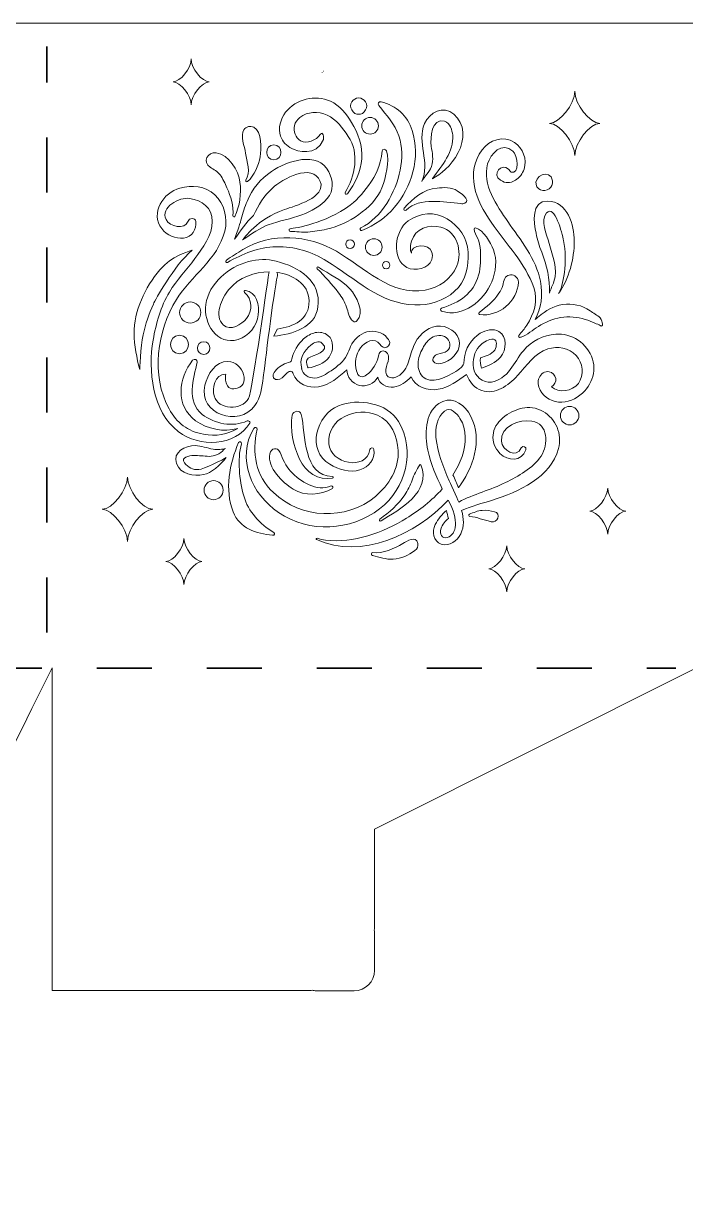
# Model space of a CAD drawing. Extents: x 8 to 992, y -716 to -281.
# Drawn here: x 256.2 to 504.7, y -715.9 to -280.8 of the extents above; entities that cross this region are included whole.
import ezdxf

# ---------------------------------------------------------------- set-up
doc = ezdxf.new("R2010")
doc.units = 0
doc.header["$MEASUREMENT"] = 0
doc.linetypes.add('AI-Linetype-2', pattern=[41.240002, 20.620001, -20.620001])
doc.linetypes.add('AI-Linetype-4', pattern=[41.240002, 20.620001, -20.620001])
doc.layers.add('Layer 1', color=7, linetype='Continuous')

# ---------------------------------------------------------------- blocks, each defined once
blk = doc.blocks.new('block 2')
at = {"layer": 'Layer 1', "lineweight": 0}
for points, knots in [([(515.8, -280.77), (515.8, -280.77), (265.8, -280.77), (265.8, -280.77), (265.8, -280.77), (259.49, -280.77), (259.49, -280.77), (259.49, -280.77), (27.61, -280.77), (27.61, -280.77), (27.61, -280.77), (27.61, -281.15), (27.61, -281.15), (27.61, -281.15), (26.25, -281.15), (26.25, -281.15), (26.25, -281.15), (25.25, -281.15), (25.25, -281.15), (25.25, -281.15), (7.84, -305.14), (7.84, -305.14), (7.84, -305.14), (7.84, -494.62), (7.84, -494.62), (7.84, -494.62), (25.25, -522.54), (25.25, -522.54), (25.25, -522.54), (25.39, -522.54), (25.39, -522.54), (25.39, -522.54), (26.25, -524.27), (26.25, -524.27), (26.25, -524.27), (34.93, -541.62), (34.93, -541.62), (34.93, -541.62), (85.83, -643.41), (85.83, -643.41), (85.83, -643.41), (85.83, -691.68), (85.83, -691.68), (85.83, -691.89), (85.84, -692.1), (85.84, -692.3), (85.7, -692.89), (85.62, -693.49), (85.62, -694.11), (85.62, -694.11), (85.62, -708.31), (85.62, -708.31), (85.62, -712.51), (89.02, -715.92), (93.22, -715.92), (93.22, -715.92), (107.42, -715.92), (107.42, -715.92), (107.84, -715.92), (108.24, -715.87), (108.64, -715.81), (109.09, -715.83), (109.54, -715.85), (110, -715.85), (110, -715.85), (182.51, -715.85), (182.51, -715.85), (182.92, -715.85), (183.32, -715.84), (183.72, -715.82), (184.1, -715.88), (184.48, -715.92), (184.87, -715.92), (184.87, -715.92), (199.07, -715.92), (199.07, -715.92), (203.27, -715.92), (206.68, -712.51), (206.68, -708.31), (206.68, -708.31), (206.68, -694.11), (206.68, -694.11), (206.68, -693.82), (206.66, -693.54), (206.62, -693.25), (206.66, -692.75), (206.68, -692.25), (206.68, -691.74), (206.68, -691.74), (206.68, -643.41), (206.68, -643.41), (206.68, -643.41), (257.56, -541.62), (257.56, -541.62), (257.56, -541.62), (259.49, -537.75), (259.49, -537.75), (259.49, -537.75), (267.12, -522.5), (267.12, -522.5), (267.12, -522.5), (267.12, -643.41), (267.12, -643.41), (267.12, -643.41), (363.81, -643.4), (363.82, -643.41), (364.09, -643.41), (364.36, -643.39), (364.62, -643.38), (365.11, -643.48), (365.62, -643.54), (366.14, -643.54), (366.14, -643.54), (380.34, -643.54), (380.34, -643.54), (384.54, -643.54), (387.94, -640.13), (387.94, -635.93), (387.94, -635.93), (387.94, -621.73), (387.94, -621.73), (387.94, -621.41), (387.92, -621.09), (387.88, -620.78), (387.91, -620.25), (387.93, -619.72), (387.93, -619.18), (387.93, -619.18), (387.93, -582.92), (387.93, -582.92), (387.93, -582.92), (508.47, -522.65), (508.47, -522.65), (508.47, -522.65), (508.47, -715.85), (508.47, -715.85), (508.47, -715.85), (544.73, -715.85), (544.73, -715.85), (545.63, -715.85), (546.52, -715.8), (547.4, -715.71), (547.4, -715.71), (561.18, -715.71), (561.18, -715.71), (565.38, -715.71), (568.79, -712.3), (568.79, -708.1), (568.79, -708.1), (568.79, -694.42), (568.79, -694.42), (568.89, -693.54), (568.94, -692.65), (568.95, -691.74), (568.95, -691.74), (568.95, -643.41), (568.95, -643.41), (568.95, -643.41), (689.8, -643.41), (689.8, -643.41), (689.8, -643.41), (689.8, -691.68), (689.8, -691.68), (689.8, -691.88), (689.81, -692.08), (689.81, -692.28), (689.7, -692.8), (689.63, -693.34), (689.63, -693.9), (689.63, -693.9), (689.63, -708.1), (689.63, -708.1), (689.63, -712.3), (693.04, -715.71), (697.24, -715.71), (697.24, -715.71), (711.33, -715.71), (711.33, -715.71), (712.2, -715.8), (713.07, -715.85), (713.96, -715.85), (713.96, -715.85), (750.26, -715.85), (750.26, -715.85), (750.26, -715.85), (750.26, -522.5), (750.26, -522.5), (750.26, -522.5), (871.08, -582.91), (871.08, -582.91), (871.08, -582.91), (871.09, -619.23), (871.08, -619.24), (871.08, -619.64), (871.09, -620.04), (871.11, -620.44), (871.06, -620.79), (871.03, -621.15), (871.03, -621.52), (871.03, -621.52), (871.03, -635.72), (871.03, -635.72), (871.03, -639.92), (874.43, -643.32), (878.63, -643.32), (878.63, -643.32), (892.83, -643.32), (892.83, -643.32), (892.94, -643.32), (893.04, -643.31), (893.14, -643.31), (893.84, -643.37), (894.54, -643.41), (895.25, -643.41), (895.25, -643.41), (991.93, -643.41), (991.93, -643.41), (991.93, -643.41), (991.93, -280.77), (991.93, -280.77), (991.93, -280.77), (515.8, -280.77), (515.8, -280.77)], [0, 0, 0, 0, 1, 1, 1, 2, 2, 2, 3, 3, 3, 4, 4, 4, 5, 5, 5, 6, 6, 6, 7, 7, 7, 8, 8, 8, 9, 9, 9, 10, 10, 10, 11, 11, 11, 12, 12, 12, 13, 13, 13, 14, 14, 14, 15, 15, 15, 16, 16, 16, 17, 17, 17, 18, 18, 18, 19, 19, 19, 20, 20, 20, 21, 21, 21, 22, 22, 22, 23, 23, 23, 24, 24, 24, 25, 25, 25, 26, 26, 26, 27, 27, 27, 28, 28, 28, 29, 29, 29, 30, 30, 30, 31, 31, 31, 32, 32, 32, 33, 33, 33, 34, 34, 34, 35, 35, 35, 36, 36, 36, 37, 37, 37, 38, 38, 38, 39, 39, 39, 40, 40, 40, 41, 41, 41, 42, 42, 42, 43, 43, 43, 44, 44, 44, 45, 45, 45, 46, 46, 46, 47, 47, 47, 48, 48, 48, 49, 49, 49, 50, 50, 50, 51, 51, 51, 52, 52, 52, 53, 53, 53, 54, 54, 54, 55, 55, 55, 56, 56, 56, 57, 57, 57, 58, 58, 58, 59, 59, 59, 60, 60, 60, 61, 61, 61, 62, 62, 62, 63, 63, 63, 64, 64, 64, 65, 65, 65, 66, 66, 66, 67, 67, 67, 68, 68, 68, 69, 69, 69, 70, 70, 70, 71, 71, 71, 72, 72, 72, 73, 73, 73, 74, 74, 74, 74]), ([(319.21, -294.18), (319.21, -297.63), (323.27, -302.79), (325.97, -302.79), (323.27, -302.79), (319.21, -307.95), (319.21, -311.39), (319.21, -307.95), (315.16, -302.79), (312.45, -302.79), (315.16, -302.79), (319.21, -297.63), (319.21, -294.18)], [0, 0, 0, 0, 1, 1, 1, 2, 2, 2, 3, 3, 3, 4, 4, 4, 4]), ([(368.31, -299.34), (368.34, -299.29), (368.46, -299.17), (368.31, -299.35), (368.31, -299.35), (368.31, -299.35), (368.31, -299.34)], [0, 0, 0, 0, 1, 1, 1, 2, 2, 2, 2]), ([(368.86, -298.79), (368.91, -298.75), (369.01, -298.68), (368.86, -298.79), (368.86, -298.79), (368.86, -298.79), (368.86, -298.79)], [0, 0, 0, 0, 1, 1, 1, 2, 2, 2, 2]), ([(354.63, -314.17), (358.5, -309.14), (365.69, -307.53), (371.45, -310.04), (374.93, -311.56), (377.44, -314.82), (379.36, -317.99), (381.81, -322.02), (383.59, -326.82), (383.21, -331.61), (382.82, -336.51), (380.61, -340.78), (377.81, -344.71), (377.45, -345.21), (376.64, -344.77), (376.97, -344.22), (380.6, -338.21), (382.41, -329.48), (378.13, -323.2), (375.95, -320.01), (373.8, -316.85), (370.15, -315.19), (366.89, -313.72), (362.76, -313.84), (360, -316.13), (359.04, -316.93), (358.27, -317.98), (357.94, -319.18), (357.36, -321.29), (358.36, -323.73), (360.25, -324.83), (362.58, -326.19), (366.07, -324.71), (367.69, -322.42), (368.64, -321.07), (369.01, -323.66), (368.77, -324.32), (366.32, -331.1), (358.63, -328.66), (356.92, -327.78), (354.99, -326.79), (353.42, -325.21), (352.72, -323.16), (351.69, -320.14), (352.69, -316.7), (354.63, -314.17)], [0, 0, 0, 0, 1, 1, 1, 2, 2, 2, 3, 3, 3, 4, 4, 4, 5, 5, 5, 6, 6, 6, 7, 7, 7, 8, 8, 8, 9, 9, 9, 10, 10, 10, 11, 11, 11, 12, 12, 12, 13, 13, 13, 14, 14, 14, 15, 15, 15, 15]), ([(382.01, -308.76), (384.08, -308.76), (385.98, -311.37), (384.58, -313.24), (384.51, -313.33), (384.46, -313.43), (384.43, -313.54), (383.56, -315.37), (380.46, -315.37), (379.59, -313.54), (379.56, -313.43), (379.51, -313.33), (379.44, -313.24), (378.04, -311.37), (379.94, -308.76), (382.01, -308.76)], [0, 0, 0, 0, 1, 1, 1, 2, 2, 2, 3, 3, 3, 4, 4, 4, 5, 5, 5, 5]), ([(463, -306.29), (463, -311.11), (468.68, -318.34), (472.47, -318.34), (468.68, -318.34), (463, -325.57), (463, -330.38), (463, -325.57), (457.32, -318.34), (453.54, -318.34), (457.32, -318.34), (463, -311.11), (463, -306.29)], [0, 0, 0, 0, 1, 1, 1, 2, 2, 2, 3, 3, 3, 4, 4, 4, 4]), ([(390.41, -310.22), (396.09, -311.71), (400.23, -315.34), (402.07, -321.04), (403.67, -326), (403.7, -331.46), (402.36, -336.49), (399.71, -346.42), (392.87, -354.73), (383.22, -358.48), (382.65, -358.71), (382.26, -357.77), (382.8, -357.5), (390.75, -353.66), (395.89, -344.22), (397.57, -335.83), (398.41, -331.63), (398.53, -327.14), (397.06, -323.05), (395.49, -318.68), (392.51, -315.19), (389.56, -311.68), (389.02, -311.04), (389.52, -309.99), (390.41, -310.22)], [0, 0, 0, 0, 1, 1, 1, 2, 2, 2, 3, 3, 3, 4, 4, 4, 5, 5, 5, 6, 6, 6, 7, 7, 7, 8, 8, 8, 8]), ([(406.73, -318.42), (408.62, -314.17), (413.65, -311.38), (417.7, -314.85), (421.98, -318.51), (421.84, -324.53), (419.34, -329.28), (416.66, -334.38), (412.65, -337.51), (409.66, -339.1), (409.71, -339.02), (409.77, -338.94), (409.83, -338.86), (413.12, -334.19), (417.85, -328.84), (417.26, -322.7), (417.09, -320.92), (416.22, -318.14), (414.25, -317.56), (409.25, -316.11), (408.83, -323.83), (409.22, -326.85), (409.56, -329.5), (410.25, -331.91), (409.33, -334.52), (408.54, -336.74), (406.62, -338.1), (405.64, -340.12), (409.03, -333.14), (403.63, -325.42), (406.73, -318.42)], [0, 0, 0, 0, 1, 1, 1, 2, 2, 2, 3, 3, 3, 4, 4, 4, 5, 5, 5, 6, 6, 6, 7, 7, 7, 8, 8, 8, 9, 9, 9, 10, 10, 10, 10]), ([(389.4, -319.24), (389.4, -320.94), (387.98, -322.36), (386.27, -322.36), (384.57, -322.36), (383.15, -320.94), (383.15, -319.24), (383.15, -317.53), (384.57, -316.11), (386.27, -316.11), (387.98, -316.11), (389.4, -317.53), (389.4, -319.24)], [0, 0, 0, 0, 1, 1, 1, 2, 2, 2, 3, 3, 3, 4, 4, 4, 4]), ([(339.02, -320.73), (339.89, -319.46), (341.29, -319.11), (342.68, -319.77), (345.88, -321.32), (345.45, -327.98), (345.02, -330.88), (344.52, -334.31), (342.87, -337.7), (340.39, -340.16), (340.05, -340.5), (339.43, -340.05), (339.71, -339.63), (341.6, -336.78), (340.14, -332.64), (339.63, -329.52), (339.24, -327.11), (337.53, -322.89), (339.02, -320.73)], [0, 0, 0, 0, 1, 1, 1, 2, 2, 2, 3, 3, 3, 4, 4, 4, 5, 5, 5, 6, 6, 6, 6]), ([(428.25, -328.29), (431.01, -324.6), (436.33, -322.69), (440.44, -325.46), (443.51, -327.53), (445.3, -331.87), (444.01, -335.49), (443.44, -337.09), (442.32, -338.79), (440.8, -339.65), (438.69, -340.84), (437.15, -340.87), (435.14, -339.62), (431.84, -337.56), (435.66, -332.88), (438.14, -335.49), (438.53, -335.9), (438.84, -336.25), (439.09, -336.62), (442.51, -337.56), (441.56, -330.28), (439.84, -328.71), (435.84, -325.08), (431.41, -329.64), (430.33, -333.55), (428.22, -341.22), (433.81, -349.19), (437.93, -355.17), (442.55, -361.89), (448.65, -369.23), (450.16, -377.48), (451.13, -382.8), (450.45, -387.63), (448.15, -391.87), (448.62, -391.49), (449.08, -391.12), (449.51, -390.77), (452.05, -388.69), (455.14, -386.65), (458.48, -386.25), (462.25, -385.8), (465.61, -386.42), (468.76, -388.6), (469.97, -389.44), (471.55, -390.21), (472.56, -391.3), (473.32, -392.11), (473.09, -392.76), (473.44, -393.65), (473.66, -394.22), (472.97, -394.57), (472.57, -394.17), (472.18, -393.79), (471.1, -393.5), (470.52, -393.25), (469.37, -392.75), (468.19, -392.13), (466.98, -391.81), (464.01, -391.04), (460.8, -390.48), (457.74, -391.11), (454.75, -391.73), (451.97, -392.83), (449.38, -394.46), (447.34, -395.75), (445.19, -397.71), (442.93, -398.49), (442.85, -398.52), (442.76, -398.52), (442.67, -398.49), (442.23, -398.75), (441.69, -398.23), (442.07, -397.8), (443.15, -396.57), (444.17, -395.3), (445.06, -393.93), (447.77, -389.78), (449.34, -384.79), (447.65, -379.9), (446.06, -375.32), (443.5, -371.23), (440.65, -367.33), (435.03, -359.67), (427.42, -351.65), (425.43, -342.05), (424.43, -337.27), (425.26, -332.26), (428.25, -328.29)], [0, 0, 0, 0, 1, 1, 1, 2, 2, 2, 3, 3, 3, 4, 4, 4, 5, 5, 5, 6, 6, 6, 7, 7, 7, 8, 8, 8, 9, 9, 9, 10, 10, 10, 11, 11, 11, 12, 12, 12, 13, 13, 13, 14, 14, 14, 15, 15, 15, 16, 16, 16, 17, 17, 17, 18, 18, 18, 19, 19, 19, 20, 20, 20, 21, 21, 21, 22, 22, 22, 23, 23, 23, 24, 24, 24, 25, 25, 25, 26, 26, 26, 27, 27, 27, 28, 28, 28, 29, 29, 29, 29]), ([(328.61, -329.34), (333.45, -330.14), (336.88, -335.98), (337.52, -340.43), (338.12, -344.65), (337.36, -349.31), (335.63, -353.2), (335.47, -353.56), (334.85, -353.38), (334.89, -352.99), (335.21, -349.2), (334.05, -345.88), (332.63, -342.44), (331.94, -340.77), (331.11, -339.08), (330.03, -337.62), (329.01, -336.25), (327.72, -335.66), (326.32, -334.78), (323.34, -332.89), (325.37, -328.8), (328.61, -329.34)], [0, 0, 0, 0, 1, 1, 1, 2, 2, 2, 3, 3, 3, 4, 4, 4, 5, 5, 5, 6, 6, 6, 7, 7, 7, 7]), ([(340.17, -347.56), (342.21, -342.81), (345.1, -339.23), (349.36, -336.31), (354.86, -332.54), (366.81, -328.35), (370.78, -336.49), (372.46, -339.93), (372.86, -343.43), (370.19, -346.53), (367.71, -349.4), (364.25, -351.26), (360.75, -352.58), (356.64, -354.13), (352.28, -354.9), (348.14, -356.35), (345.62, -357.24), (341.49, -359.93), (338.52, -362), (338.98, -361.49), (343.89, -354.21), (354.25, -350.62), (357.98, -349.33), (370.07, -346.09), (367.59, -340.07), (364.64, -332.92), (353.29, -339.22), (349.68, -342.57), (346.49, -345.52), (344.42, -348.89), (342.62, -352.82), (342.61, -352.84), (342.6, -352.86), (342.59, -352.88), (339.77, -355.39), (337.68, -358.69), (335.46, -361.8), (336.45, -359.11), (337.81, -355.01), (338.01, -354.21), (338.57, -351.95), (339.26, -349.69), (340.17, -347.56)], [0, 0, 0, 0, 1, 1, 1, 2, 2, 2, 3, 3, 3, 4, 4, 4, 5, 5, 5, 6, 6, 6, 7, 7, 7, 8, 8, 8, 9, 9, 9, 10, 10, 10, 11, 11, 11, 12, 12, 12, 13, 13, 13, 14, 14, 14, 14]), ([(350.21, -326.43), (353.77, -326.43), (353.77, -331.95), (350.21, -331.95), (346.65, -331.95), (346.65, -326.43), (350.21, -326.43)], [0, 0, 0, 0, 1, 1, 1, 2, 2, 2, 2]), ([(369.9, -358.01), (367.65, -358.55), (365.3, -358.88), (362.99, -359.08), (360.78, -359.27), (358.61, -358.85), (356.4, -358.84), (355.82, -358.84), (355.73, -357.88), (356.31, -357.81), (358.41, -357.59), (369.39, -355.95), (378.86, -348.96), (382.1, -346.57), (384.21, -343.64), (386.52, -340.41), (387.86, -338.53), (390.3, -334.67), (390.81, -328.57), (390.88, -327.69), (392.18, -327.9), (392.41, -328.65), (393.75, -332.86), (392.19, -338.43), (390.73, -342.44), (389.25, -346.52), (385.51, -350.05), (382.09, -352.53), (378.43, -355.17), (374.28, -356.95), (369.9, -358.01)], [0, 0, 0, 0, 1, 1, 1, 2, 2, 2, 3, 3, 3, 4, 4, 4, 5, 5, 5, 6, 6, 6, 7, 7, 7, 8, 8, 8, 9, 9, 9, 10, 10, 10, 10]), ([(454.67, -339.86), (455.07, -342.34), (452.41, -344.33), (450.14, -343.21), (449.33, -342.81), (448.85, -342.29), (448.63, -341.71), (447.23, -338.09), (453.93, -335.13), (454.67, -339.86)], [0, 0, 0, 0, 1, 1, 1, 2, 2, 2, 3, 3, 3, 3]), ([(314.97, -342.58), (319.45, -341.38), (324.51, -341.73), (328.05, -345.07), (331.72, -348.54), (333.02, -353.91), (331.82, -358.74), (329.19, -369.31), (319.18, -375.53), (313.69, -384.37), (306.36, -396.19), (304.12, -412.86), (310.93, -425.38), (313.8, -430.66), (317.89, -433.76), (323.85, -434.9), (328.48, -435.78), (332.84, -434.93), (336.72, -432.74), (331.41, -434.2), (325.34, -433), (320.88, -429.8), (313.24, -424.32), (314.31, -413.76), (319.76, -407.15), (320.31, -406.49), (321.72, -406.79), (321.49, -407.81), (320.09, -414.02), (317.25, -422.6), (323.35, -427.42), (327.79, -430.92), (334.92, -432.43), (340.17, -429.88), (340.45, -429.74), (340.69, -429.81), (340.85, -429.96), (341.18, -430.01), (341.45, -430.36), (341.23, -430.72), (335.65, -439.56), (322.27, -439.83), (314.4, -433.9), (304.6, -426.5), (302.96, -410.76), (304.96, -399.55), (306.05, -393.42), (307.79, -386.93), (311.07, -381.57), (313.82, -377.07), (317.48, -373.21), (320.62, -369), (323.51, -365.11), (327.19, -360.21), (327.13, -355.1), (327.08, -349.74), (323.32, -347.32), (318.56, -346.48), (314.88, -345.83), (307.48, -349.76), (309.8, -354.42), (311.08, -357.01), (316.84, -358.4), (318.03, -355.05), (318.49, -353.74), (320.73, -353.54), (320.95, -355.15), (321.33, -358.08), (319.46, -360.96), (316.37, -361.34), (313.22, -361.73), (310.14, -360.29), (308.2, -357.8), (303.71, -352.05), (308.8, -344.23), (314.97, -342.58)], [0, 0, 0, 0, 1, 1, 1, 2, 2, 2, 3, 3, 3, 4, 4, 4, 5, 5, 5, 6, 6, 6, 7, 7, 7, 8, 8, 8, 9, 9, 9, 10, 10, 10, 11, 11, 11, 12, 12, 12, 13, 13, 13, 14, 14, 14, 15, 15, 15, 16, 16, 16, 17, 17, 17, 18, 18, 18, 19, 19, 19, 20, 20, 20, 21, 21, 21, 22, 22, 22, 23, 23, 23, 24, 24, 24, 25, 25, 25, 25]), ([(421.85, -348.26), (421.39, -348.5), (420.84, -348.46), (420.32, -348.42), (413.79, -347.83), (405.2, -345.9), (399.77, -350.86), (399.29, -351.3), (398.64, -350.63), (399.07, -350.15), (402.38, -346.41), (406.23, -343.04), (411.46, -342.56), (413.79, -342.35), (416.96, -342.21), (418.97, -343.64), (419.78, -344.22), (424.28, -346.96), (421.85, -348.26)], [0, 0, 0, 0, 1, 1, 1, 2, 2, 2, 3, 3, 3, 4, 4, 4, 5, 5, 5, 6, 6, 6, 6]), ([(452.87, -347.49), (460.39, -347.65), (462.76, -356.4), (462.82, -362.45), (462.9, -369.02), (460.85, -376.77), (456.95, -382.12), (458.62, -379.84), (460.46, -369.89), (458.82, -362.3), (458.22, -359.51), (455.61, -348.57), (452.45, -351.92), (450.01, -354.51), (452.58, -360.11), (453.46, -363.34), (454.68, -367.84), (456.74, -372.98), (455.22, -377.65), (454.74, -379.12), (453.97, -380.48), (453.54, -381.96), (453.7, -376.71), (452.66, -371.49), (450.63, -366.66), (449.67, -364.39), (449.06, -361.93), (448.54, -359.54), (447.67, -355.53), (446.55, -347.35), (452.87, -347.49)], [0, 0, 0, 0, 1, 1, 1, 2, 2, 2, 3, 3, 3, 4, 4, 4, 5, 5, 5, 6, 6, 6, 7, 7, 7, 8, 8, 8, 9, 9, 9, 10, 10, 10, 10]), ([(418, -381.29), (413.9, -384.93), (408.47, -386.56), (403.03, -386.39), (390, -386), (380.61, -376.39), (370.12, -369.98), (364.34, -366.44), (357.94, -364.43), (351.11, -364.58), (344.44, -364.73), (338.57, -367.27), (332.8, -370.44), (332.38, -370.67), (331.95, -370), (332.35, -369.72), (334.4, -368.27), (336.48, -366.86), (338.64, -365.58), (349.35, -359.21), (363.04, -360.1), (373.68, -366.29), (383.79, -372.18), (394.1, -383.18), (406.92, -380.87), (412.14, -379.92), (416.73, -376.81), (418.77, -371.75), (420.95, -366.31), (419.05, -359.02), (412.87, -357.27), (408.51, -356.03), (403.14, -357.8), (401.84, -362.44), (401.51, -363.61), (401.09, -365.79), (401.82, -366.98), (401.74, -366.34), (401.96, -365.66), (402.63, -365.15), (405.67, -362.85), (410.99, -365.09), (409.47, -369.39), (408.25, -372.85), (403.13, -373.91), (400.08, -372.34), (394.06, -369.23), (395.53, -358.31), (400.58, -354.89), (405.09, -351.84), (410.44, -351.19), (415.22, -354.14), (419.52, -356.8), (422.85, -361.39), (423.09, -366.57), (423.34, -371.94), (422.18, -377.58), (418, -381.29)], [0, 0, 0, 0, 1, 1, 1, 2, 2, 2, 3, 3, 3, 4, 4, 4, 5, 5, 5, 6, 6, 6, 7, 7, 7, 8, 8, 8, 9, 9, 9, 10, 10, 10, 11, 11, 11, 12, 12, 12, 13, 13, 13, 14, 14, 14, 15, 15, 15, 16, 16, 16, 17, 17, 17, 18, 18, 18, 19, 19, 19, 19]), ([(427.63, -365.94), (427.52, -364.5), (427.3, -362.75), (426.64, -361.46), (426.1, -360.39), (425.3, -359.19), (425.27, -357.97), (425.27, -357.68), (425.56, -357.48), (425.83, -357.55), (428.89, -358.34), (431.38, -363.04), (432.51, -365.71), (434.04, -369.34), (433.36, -374.15), (431.89, -377.71), (428.94, -384.85), (421.23, -391.33), (413.12, -388.75), (412.55, -388.57), (412.54, -387.77), (413.12, -387.59), (419.74, -385.55), (425.06, -382.24), (426.99, -375.2), (427.81, -372.21), (427.86, -369.02), (427.63, -365.94)], [0, 0, 0, 0, 1, 1, 1, 2, 2, 2, 3, 3, 3, 4, 4, 4, 5, 5, 5, 6, 6, 6, 7, 7, 7, 8, 8, 8, 9, 9, 9, 9]), ([(378.81, -365.29), (376.7, -365.29), (376.7, -362.02), (378.81, -362.02), (380.92, -362.02), (380.92, -365.29), (378.81, -365.29)], [0, 0, 0, 0, 1, 1, 1, 2, 2, 2, 2]), ([(384.57, -364.72), (384.57, -363.02), (385.99, -361.59), (387.69, -361.59), (389.4, -361.59), (390.82, -363.02), (390.82, -364.72), (390.82, -366.42), (389.4, -367.84), (387.69, -367.84), (385.99, -367.84), (384.57, -366.42), (384.57, -364.72)], [0, 0, 0, 0, 1, 1, 1, 2, 2, 2, 3, 3, 3, 4, 4, 4, 4]), ([(307.52, -373.25), (312.55, -367.56), (316.81, -367.03), (319.62, -365.81), (312.37, -372.18), (305.83, -384.39), (305.03, -386.06), (303.29, -389.74), (302.2, -393.64), (301.24, -397.58), (300.14, -402.03), (300.02, -410.98), (299.93, -410.63), (298.85, -406.32), (297.8, -401.56), (297.79, -397.12), (297.77, -388.89), (301.89, -379.62), (307.52, -373.25)], [0, 0, 0, 0, 1, 1, 1, 2, 2, 2, 3, 3, 3, 4, 4, 4, 5, 5, 5, 6, 6, 6, 6]), ([(351.36, -374.18), (351.34, -374.17), (351.33, -374.17), (351.31, -374.17), (351.55, -374.53), (351.66, -374.99), (351.54, -375.53), (350, -382.14), (346.83, -409.55), (346.23, -413.69), (345.7, -417.29), (345.32, -421.06), (343.14, -424.1), (337.17, -432.42), (321.76, -427.41), (324.35, -416.52), (325.3, -412.55), (328.33, -407.4), (333, -407.56), (338.61, -407.75), (342.37, -417.14), (335.22, -417.84), (334.24, -417.93), (333.33, -417.66), (332.83, -416.73), (332.03, -415.24), (331.82, -413.88), (332.26, -412.32), (327.82, -412.4), (327, -417.97), (327.78, -420.48), (329.45, -425.84), (338.11, -426.1), (340.72, -421.45), (342.11, -418.99), (348.33, -374.15), (348.45, -373.98), (343.2, -373.9), (337.04, -376.07), (333.3, -380.67), (330.74, -383.82), (327.5, -390.48), (331.3, -393.98), (333.88, -396.36), (338.21, -393.66), (339.97, -391.49), (342.29, -388.63), (342.21, -384.17), (339.23, -381.75), (338.94, -381.51), (339.15, -380.93), (339.54, -380.96), (343.75, -381.35), (344.82, -386.7), (344.37, -390.13), (343.82, -394.29), (340.87, -398.09), (336.82, -399.35), (328.91, -401.82), (323.66, -393.18), (324.69, -386.2), (325.85, -378.39), (333.31, -372.05), (340.67, -370.16), (344.12, -369.27), (347.68, -369.11), (351.14, -370.01), (359.5, -372.16), (368.09, -377.36), (366.73, -387.25), (365.66, -395), (357.21, -397.32), (350.2, -398.17), (350.2, -398.17), (351.46, -395.43), (351.46, -395.43), (357.49, -394.62), (363.63, -391.91), (363.41, -384.87), (363.21, -378.33), (357.24, -374.97), (351.36, -374.18)], [0, 0, 0, 0, 1, 1, 1, 2, 2, 2, 3, 3, 3, 4, 4, 4, 5, 5, 5, 6, 6, 6, 7, 7, 7, 8, 8, 8, 9, 9, 9, 10, 10, 10, 11, 11, 11, 12, 12, 12, 13, 13, 13, 14, 14, 14, 15, 15, 15, 16, 16, 16, 17, 17, 17, 18, 18, 18, 19, 19, 19, 20, 20, 20, 21, 21, 21, 22, 22, 22, 23, 23, 23, 24, 24, 24, 25, 25, 25, 26, 26, 26, 27, 27, 27, 27]), ([(366.45, -372.87), (366.04, -372.48), (366.55, -371.87), (367.01, -372.2), (370.94, -375.05), (375.48, -376.67), (378.75, -380.42), (381.01, -383.01), (384.54, -389.32), (381.37, -392.38), (380.95, -392.78), (380.41, -392.87), (379.93, -392.5), (378.3, -391.26), (378.13, -389.05), (377.47, -387.23), (376.76, -385.29), (375.73, -383.48), (374.47, -381.84), (372.04, -378.68), (369.36, -375.6), (366.45, -372.87)], [0, 0, 0, 0, 1, 1, 1, 2, 2, 2, 3, 3, 3, 4, 4, 4, 5, 5, 5, 6, 6, 6, 7, 7, 7, 7]), ([(392.31, -370.06), (394.13, -370.06), (394.13, -372.88), (392.31, -372.88), (390.49, -372.88), (390.49, -370.06), (392.31, -370.06)], [0, 0, 0, 0, 1, 1, 1, 2, 2, 2, 2]), ([(427.18, -389.28), (429.81, -387.08), (432.72, -385.01), (434.6, -382.04), (435.18, -381.13), (435.76, -380.21), (436.03, -379.15), (436.25, -378.28), (436.32, -377.27), (436.78, -376.48), (437.58, -375.12), (439.23, -374.73), (440.54, -375.5), (441.35, -375.97), (441.93, -376.91), (441.9, -377.87), (441.63, -385.02), (434.48, -391.02), (427.37, -390.01), (427.05, -389.97), (426.94, -389.48), (427.18, -389.28)], [0, 0, 0, 0, 1, 1, 1, 2, 2, 2, 3, 3, 3, 4, 4, 4, 5, 5, 5, 6, 6, 6, 7, 7, 7, 7]), ([(314.86, -389.25), (314.86, -387.07), (316.68, -385.25), (318.85, -385.25), (321.03, -385.25), (322.85, -387.07), (322.85, -389.25), (322.85, -391.42), (321.03, -393.24), (318.85, -393.24), (316.68, -393.24), (314.86, -391.42), (314.86, -389.25)], [0, 0, 0, 0, 1, 1, 1, 2, 2, 2, 3, 3, 3, 4, 4, 4, 4]), ([(458.19, -422.89), (454.89, -422.98), (451.5, -421.25), (450.01, -418.3), (449.3, -416.89), (449.05, -415.17), (449.67, -413.71), (450.28, -412.25), (451.87, -411.16), (453.43, -411.43), (454.67, -411.64), (455.71, -412.7), (455.89, -413.94), (456.08, -415.18), (455.39, -416.5), (454.27, -417.06), (457.12, -419.6), (462.1, -418.87), (464.38, -415.81), (466.66, -412.75), (466.15, -408.08), (463.53, -405.3), (460.91, -402.53), (456.57, -401.69), (452.95, -402.91), (448.1, -404.54), (444.99, -409.11), (441.55, -412.91), (438.12, -416.72), (433.05, -420.17), (428.2, -418.53), (425.49, -417.61), (423.47, -415.2), (422.46, -412.53), (419.2, -414.89), (415.8, -417.33), (411.84, -418.03), (407.88, -418.73), (403.2, -417.13), (401.69, -413.4), (399.87, -415.22), (397.68, -416.87), (395.13, -417.18), (392.57, -417.5), (389.67, -416.03), (389.14, -413.51), (387.87, -415.9), (384.88, -417.23), (382.25, -416.59), (379.62, -415.95), (377.59, -413.39), (377.55, -410.68), (374.5, -413.55), (371.1, -416.39), (366.97, -417.1), (363.29, -417.73), (358.67, -416), (357.47, -412.19), (357.39, -411.94), (357.33, -411.68), (357.14, -411.51), (356.85, -411.22), (356.36, -411.26), (355.97, -411.41), (354.87, -411.85), (354.19, -412.94), (353.28, -413.71), (352.37, -414.47), (350.78, -414.79), (350.14, -413.79), (349.62, -412.99), (350.1, -411.92), (350.7, -411.18), (351.94, -409.63), (353.71, -408.5), (355.64, -408.04), (355.94, -407.96), (356.26, -407.9), (356.49, -407.69), (356.75, -407.45), (356.83, -407.07), (356.91, -406.72), (357.58, -403.82), (359.16, -401.14), (361.38, -399.15), (362.63, -398.04), (364.11, -397.12), (365.76, -396.79), (367.4, -396.45), (369.21, -396.75), (370.51, -397.82), (372.84, -399.73), (372.72, -403.59), (370.89, -405.98), (369.06, -408.38), (366.02, -409.53), (363.05, -410.03), (362.5, -408.82), (362.06, -407.14), (363.13, -406.36), (364.42, -405.43), (371.97, -403.89), (368.26, -400.69), (367.08, -399.68), (365.25, -400.44), (364.08, -401.44), (361.58, -403.56), (359.48, -406.87), (360.72, -410.23), (360.69, -410.23), (360.66, -410.24), (360.64, -410.24), (360.81, -412.49), (363.33, -413.95), (365.58, -413.8), (367.83, -413.65), (369.82, -412.35), (371.67, -411.06), (373.98, -409.45), (376.33, -407.7), (377.62, -405.2), (378.16, -404.16), (378.49, -403.02), (378.98, -401.95), (380.16, -399.4), (382.38, -397.27), (385.09, -396.53), (387.81, -395.79), (390.97, -396.61), (392.73, -398.8), (393.37, -399.6), (393.83, -400.13), (393.56, -401.12), (393.29, -402.11), (392.05, -402.83), (391.18, -402.27), (390.64, -401.93), (390.43, -401.78), (390.07, -401.25), (388.05, -398.19), (384.21, -400.29), (382.64, -402.52), (380.91, -404.98), (380.46, -408.26), (381.17, -411.09), (381.4, -412.01), (381.87, -413), (382.77, -413.27), (383.53, -413.49), (384.34, -413.11), (384.99, -412.65), (387.32, -411), (388.7, -408.3), (389.46, -405.54), (389.62, -404.94), (389.79, -404.3), (390.27, -403.91), (391.33, -403.05), (392.99, -404.22), (393.21, -405.56), (393.43, -406.9), (392.8, -408.22), (392.42, -409.53), (392.04, -410.84), (392.03, -412.49), (393.13, -413.3), (393.9, -413.87), (394.99, -413.82), (395.9, -413.49), (398.07, -412.72), (399.54, -410.66), (400.41, -408.53), (401.29, -406.4), (401.71, -404.1), (402.58, -401.96), (404.08, -398.25), (407.23, -394.98), (411.18, -394.38), (415.14, -393.78), (419.6, -396.67), (419.77, -400.67), (419.94, -404.42), (416.46, -407.54), (412.78, -408.34), (411.78, -408.55), (410.51, -408.53), (410.01, -407.64), (409.39, -406.55), (410.53, -405.24), (411.71, -404.83), (412.89, -404.42), (414.26, -404.4), (415.24, -403.62), (416.77, -402.39), (416.39, -399.69), (414.79, -398.56), (413.19, -397.42), (410.9, -397.69), (409.26, -398.76), (407.62, -399.84), (406.53, -401.57), (405.69, -403.34), (404.83, -405.15), (404.16, -407.12), (404.27, -409.12), (404.38, -411.13), (405.39, -413.17), (407.17, -414.08), (409.09, -415.07), (411.43, -414.59), (413.45, -413.83), (415.76, -412.96), (417.93, -411.75), (419.89, -410.25), (420.4, -409.86), (420.92, -409.42), (421.21, -408.84), (421.51, -408.21), (421.52, -407.49), (421.58, -406.8), (421.92, -402.85), (424.23, -399.11), (427.62, -397.04), (429.72, -395.76), (432.49, -395.14), (434.61, -396.39), (437.75, -398.25), (437.56, -403.2), (435.17, -405.95), (433.34, -408.06), (430.73, -409.2), (428.03, -410.05), (427.63, -408.85), (427.52, -407.58), (427.69, -406.26), (427.93, -406.17), (428.17, -406.08), (428.41, -405.99), (430.01, -405.39), (432.8, -404.58), (433.37, -402.68), (433.82, -401.19), (433.97, -398.99), (431.88, -399.25), (430.11, -399.47), (428.36, -400.67), (427.19, -401.96), (425.4, -403.92), (424.56, -407.36), (425, -409.94), (425.55, -413.14), (428.48, -415.69), (431.81, -415.3), (434.67, -414.97), (437.06, -412.94), (438.83, -410.66), (440.59, -408.38), (441.92, -405.78), (443.77, -403.56), (446.77, -399.99), (451.29, -397.62), (455.9, -397.36), (457.31, -397.29), (458.72, -397.41), (460.1, -397.74), (466.01, -399.2), (470.74, -405.08), (470.17, -411.14), (469.91, -413.91), (468.65, -416.53), (466.8, -418.6), (464.6, -421.06), (461.48, -422.8), (458.19, -422.89)], [0, 0, 0, 0, 1, 1, 1, 2, 2, 2, 3, 3, 3, 4, 4, 4, 5, 5, 5, 6, 6, 6, 7, 7, 7, 8, 8, 8, 9, 9, 9, 10, 10, 10, 11, 11, 11, 12, 12, 12, 13, 13, 13, 14, 14, 14, 15, 15, 15, 16, 16, 16, 17, 17, 17, 18, 18, 18, 19, 19, 19, 20, 20, 20, 21, 21, 21, 22, 22, 22, 23, 23, 23, 24, 24, 24, 25, 25, 25, 26, 26, 26, 27, 27, 27, 28, 28, 28, 29, 29, 29, 30, 30, 30, 31, 31, 31, 32, 32, 32, 33, 33, 33, 34, 34, 34, 35, 35, 35, 36, 36, 36, 37, 37, 37, 38, 38, 38, 39, 39, 39, 40, 40, 40, 41, 41, 41, 42, 42, 42, 43, 43, 43, 44, 44, 44, 45, 45, 45, 46, 46, 46, 47, 47, 47, 48, 48, 48, 49, 49, 49, 50, 50, 50, 51, 51, 51, 52, 52, 52, 53, 53, 53, 54, 54, 54, 55, 55, 55, 56, 56, 56, 57, 57, 57, 58, 58, 58, 59, 59, 59, 60, 60, 60, 61, 61, 61, 62, 62, 62, 63, 63, 63, 64, 64, 64, 65, 65, 65, 66, 66, 66, 67, 67, 67, 68, 68, 68, 69, 69, 69, 70, 70, 70, 71, 71, 71, 72, 72, 72, 73, 73, 73, 74, 74, 74, 75, 75, 75, 76, 76, 76, 77, 77, 77, 78, 78, 78, 79, 79, 79, 80, 80, 80, 81, 81, 81, 82, 82, 82, 83, 83, 83, 84, 84, 84, 85, 85, 85, 86, 86, 86, 87, 87, 87, 88, 88, 88, 89, 89, 89, 90, 90, 90, 91, 91, 91, 91]), ([(314.86, -404.69), (310.4, -404.69), (310.4, -397.77), (314.86, -397.77), (319.32, -397.77), (319.32, -404.69), (314.86, -404.69)], [0, 0, 0, 0, 1, 1, 1, 2, 2, 2, 2]), ([(323.92, -400.18), (326.99, -400.18), (326.99, -404.94), (323.92, -404.94), (320.84, -404.94), (320.84, -400.18), (323.92, -400.18)], [0, 0, 0, 0, 1, 1, 1, 2, 2, 2, 2]), ([(351.98, -464.23), (341.89, -457.43), (336.02, -443.94), (342.69, -432.68), (343.02, -432.12), (344.09, -432.25), (343.92, -433.03), (342.01, -441.8), (343.21, -450.38), (350.06, -456.78), (360.49, -466.52), (377.2, -467.53), (388.29, -458.17), (393.22, -454.01), (397.28, -447.73), (396.83, -441), (396.48, -435.66), (394.28, -429.92), (389.05, -427.7), (381.29, -424.41), (370.14, -428.73), (370.81, -438.42), (371.31, -445.8), (384.84, -448.91), (386.22, -440.65), (386.36, -439.81), (387.65, -439.77), (387.75, -440.65), (388.13, -444.26), (385.85, -447.14), (382.47, -448.24), (378.6, -449.5), (374.56, -448.05), (371.23, -446.13), (362.29, -440.96), (366.07, -427.61), (374.5, -424.18), (381.57, -421.31), (392.91, -423.06), (396.97, -430.12), (403.32, -441.15), (399.88, -455.14), (389.86, -462.83), (378.94, -471.23), (363.51, -472), (351.98, -464.23)], [0, 0, 0, 0, 1, 1, 1, 2, 2, 2, 3, 3, 3, 4, 4, 4, 5, 5, 5, 6, 6, 6, 7, 7, 7, 8, 8, 8, 9, 9, 9, 10, 10, 10, 11, 11, 11, 12, 12, 12, 13, 13, 13, 14, 14, 14, 15, 15, 15, 15]), ([(456.94, -440.29), (454.2, -450.94), (441.74, -456.65), (432.13, -459.63), (428.44, -460.77), (424.3, -461.81), (420.62, -463.51), (421.42, -466.44), (421.62, -469.46), (420.3, -472.18), (419, -474.88), (416.12, -477.09), (413, -476.07), (409.86, -475.05), (409.38, -471.43), (410.73, -468.77), (411.8, -466.65), (413.23, -464.93), (414.9, -463.48), (415.12, -464.47), (415.36, -465.46), (415.68, -466.43), (414.6, -467.32), (413.39, -468.66), (412.86, -470.43), (412.36, -472.09), (413.14, -474.31), (415.25, -473.6), (418.8, -472.39), (419.74, -467.17), (415.54, -459.63), (403.37, -472.65), (382.88, -482.01), (366.26, -474.41), (365.92, -474.26), (366.15, -473.8), (366.49, -473.9), (367.51, -474.2), (368.56, -474.47), (369.63, -474.6), (380.04, -475.85), (391.19, -471.79), (399.95, -466.38), (404.72, -463.44), (409.48, -459.76), (413.37, -455.4), (411.04, -450.76), (409.01, -446.12), (407.94, -440.86), (406.8, -435.24), (406.63, -427.06), (412.05, -423.36), (416.12, -420.58), (420.66, -422.81), (423.15, -426.62), (428.76, -435.16), (425.64, -445.99), (420.24, -453.82), (419.97, -454.21), (419.68, -454.6), (419.4, -454.99), (418.83, -453.35), (418.13, -451.75), (417.35, -450.2), (418.76, -447.99), (419.93, -445.64), (420.77, -443.17), (422.29, -438.66), (422.73, -433.11), (420, -428.94), (418.85, -427.19), (416.43, -424.29), (414.17, -426.22), (411.4, -428.6), (410.59, -432.69), (411, -436.16), (411.65, -441.65), (413.63, -447.15), (415.91, -452.3), (415.97, -452.21), (419.05, -459.11), (419.54, -460.33), (425.06, -457.36), (431.7, -455.73), (437, -453.01), (441.83, -450.54), (447.32, -447.72), (450.39, -443.05), (453.24, -438.73), (453.23, -430.98), (446.89, -429.92), (442.34, -429.16), (435.11, -431.93), (435.52, -437.51), (435.78, -441.02), (441.17, -444.04), (442.98, -440.02), (443.48, -438.9), (445.07, -439.65), (444.69, -440.78), (443.19, -445.22), (437.91, -445.11), (434.98, -442.05), (430.98, -437.89), (431.69, -432.38), (436.07, -428.74), (440.22, -425.29), (446.08, -423.41), (451.13, -426.31), (455.99, -429.12), (458.36, -434.77), (456.94, -440.29)], [0, 0, 0, 0, 1, 1, 1, 2, 2, 2, 3, 3, 3, 4, 4, 4, 5, 5, 5, 6, 6, 6, 7, 7, 7, 8, 8, 8, 9, 9, 9, 10, 10, 10, 11, 11, 11, 12, 12, 12, 13, 13, 13, 14, 14, 14, 15, 15, 15, 16, 16, 16, 17, 17, 17, 18, 18, 18, 19, 19, 19, 20, 20, 20, 21, 21, 21, 22, 22, 22, 23, 23, 23, 24, 24, 24, 25, 25, 25, 26, 26, 26, 27, 27, 27, 28, 28, 28, 29, 29, 29, 30, 30, 30, 31, 31, 31, 32, 32, 32, 33, 33, 33, 34, 34, 34, 35, 35, 35, 36, 36, 36, 37, 37, 37, 37]), ([(357.1, -427.68), (357.43, -426.05), (360.09, -425.67), (360.5, -427.46), (362.21, -435.01), (361.04, -450.35), (372.13, -450.75), (372.53, -450.76), (372.57, -451.3), (372.17, -451.37), (366.84, -452.29), (362.09, -449.08), (359.82, -444.25), (357.62, -439.57), (356.05, -432.84), (357.1, -427.68)], [0, 0, 0, 0, 1, 1, 1, 2, 2, 2, 3, 3, 3, 4, 4, 4, 5, 5, 5, 5]), ([(461.11, -431.39), (459.21, -431.39), (457.62, -429.8), (457.62, -427.91), (457.62, -426.01), (459.21, -424.42), (461.11, -424.42), (463, -424.42), (464.59, -426.01), (464.59, -427.91), (464.59, -429.8), (463, -431.39), (461.11, -431.39)], [0, 0, 0, 0, 1, 1, 1, 2, 2, 2, 3, 3, 3, 4, 4, 4, 4]), ([(323.86, -450), (320.26, -450.71), (315.15, -449.85), (313.7, -445.87), (312.16, -441.65), (317.08, -439), (320.69, -439.16), (323.03, -439.27), (325.2, -440.06), (327.49, -440.5), (329.23, -440.84), (330.84, -440.55), (332.09, -440.18), (331.18, -440.54), (330.38, -442.85), (325.95, -443.22), (323.99, -443.08), (322.02, -442.83), (320.1, -442.87), (318.61, -442.9), (315.1, -443.41), (316.77, -445.66), (318.04, -447.36), (319.89, -448.32), (322.04, -448.14), (323.63, -448), (331.63, -444.18), (332.36, -443.65), (330.13, -446.52), (326.73, -449.44), (323.86, -450)], [0, 0, 0, 0, 1, 1, 1, 2, 2, 2, 3, 3, 3, 4, 4, 4, 5, 5, 5, 6, 6, 6, 7, 7, 7, 8, 8, 8, 9, 9, 9, 10, 10, 10, 10]), ([(349.68, -472.74), (343.66, -472.11), (337.3, -470.2), (334.95, -464.03), (331.7, -455.51), (333.56, -446.08), (337.01, -437.98), (337.27, -437.37), (338.23, -437.81), (338.06, -438.42), (336.43, -444.41), (337.3, -452.08), (338.94, -458.01), (340.58, -463.91), (345.03, -468.58), (350.16, -471.71), (350.77, -472.09), (350.48, -472.82), (349.68, -472.74)], [0, 0, 0, 0, 1, 1, 1, 2, 2, 2, 3, 3, 3, 4, 4, 4, 5, 5, 5, 6, 6, 6, 6]), ([(371.75, -454.28), (372.31, -454.05), (372.66, -454.96), (372.15, -455.25), (367.68, -457.74), (361.9, -458.2), (357.41, -455.42), (353.51, -453), (347.62, -447.46), (348.73, -442.21), (349.18, -440.09), (351.6, -439.44), (352.55, -441.71), (353.6, -444.21), (354.57, -446.73), (356.44, -448.76), (360.2, -452.81), (366.16, -456.53), (371.75, -454.28)], [0, 0, 0, 0, 1, 1, 1, 2, 2, 2, 3, 3, 3, 4, 4, 4, 5, 5, 5, 6, 6, 6, 6]), ([(402.03, -452.15), (402.76, -450.04), (403.73, -448.27), (404.9, -446.35), (405, -446.19), (405.23, -446.18), (405.31, -446.37), (409.45, -456.56), (397.46, -463.07), (390.4, -467.37), (389.97, -467.64), (389.53, -467.02), (389.96, -466.72), (393.39, -464.3), (396.95, -461.15), (399.26, -457.62), (400.38, -455.91), (401.36, -454.09), (402.03, -452.15)], [0, 0, 0, 0, 1, 1, 1, 2, 2, 2, 3, 3, 3, 4, 4, 4, 5, 5, 5, 6, 6, 6, 6]), ([(295.34, -475.06), (295.34, -470.24), (289.66, -463.01), (285.87, -463.01), (289.66, -463.01), (295.34, -455.79), (295.34, -450.97), (295.34, -455.79), (301.02, -463.01), (304.8, -463.01), (301.02, -463.01), (295.34, -470.24), (295.34, -475.06)], [0, 0, 0, 0, 1, 1, 1, 2, 2, 2, 3, 3, 3, 4, 4, 4, 4]), ([(327.64, -459.45), (325.68, -459.45), (324.05, -457.81), (324.05, -455.86), (324.05, -453.9), (325.68, -452.27), (327.64, -452.27), (329.59, -452.27), (331.22, -453.9), (331.22, -455.86), (331.22, -457.81), (329.59, -459.45), (327.64, -459.45)], [0, 0, 0, 0, 1, 1, 1, 2, 2, 2, 3, 3, 3, 4, 4, 4, 4]), ([(475.38, -472.3), (475.38, -468.85), (471.32, -463.69), (468.62, -463.69), (471.32, -463.69), (475.38, -458.53), (475.38, -455.09), (475.38, -458.53), (479.44, -463.69), (482.14, -463.69), (479.44, -463.69), (475.38, -468.85), (475.38, -472.3)], [0, 0, 0, 0, 1, 1, 1, 2, 2, 2, 3, 3, 3, 4, 4, 4, 4]), ([(423.73, -465.77), (423.24, -465.78), (423.07, -464.99), (423.54, -464.82), (425.07, -464.28), (426.67, -463.54), (428.31, -463.42), (429.92, -463.31), (431.38, -463.54), (432.94, -463.92), (435.42, -464.53), (434.12, -468.43), (431.63, -467.69), (430.28, -467.29), (428.9, -467.04), (427.58, -466.55), (426.38, -466.11), (425.01, -465.76), (423.73, -465.77)], [0, 0, 0, 0, 1, 1, 1, 2, 2, 2, 3, 3, 3, 4, 4, 4, 5, 5, 5, 6, 6, 6, 6]), ([(316.51, -491.22), (316.51, -487.78), (312.45, -482.62), (309.75, -482.62), (312.45, -482.62), (316.51, -477.46), (316.51, -474.02), (316.51, -477.46), (320.56, -482.62), (323.27, -482.62), (320.56, -482.62), (316.51, -487.78), (316.51, -491.22)], [0, 0, 0, 0, 1, 1, 1, 2, 2, 2, 3, 3, 3, 4, 4, 4, 4]), ([(403.11, -478.49), (400.74, -480.25), (397.93, -481.53), (394.96, -481.71), (392.25, -481.88), (389.79, -481), (387.18, -480.39), (386.56, -480.25), (386.69, -479.19), (387.34, -479.26), (390.95, -479.7), (395.52, -477.74), (398.58, -475.89), (400.11, -474.96), (403.5, -472.68), (404.18, -475.85), (404.42, -476.98), (404, -477.82), (403.11, -478.49)], [0, 0, 0, 0, 1, 1, 1, 2, 2, 2, 3, 3, 3, 4, 4, 4, 5, 5, 5, 6, 6, 6, 6]), ([(437.52, -493.93), (437.52, -490.49), (433.47, -485.32), (430.76, -485.32), (433.47, -485.32), (437.52, -480.16), (437.52, -476.72), (437.52, -480.16), (441.58, -485.32), (444.28, -485.32), (441.58, -485.32), (437.52, -490.49), (437.52, -493.93)], [0, 0, 0, 0, 1, 1, 1, 2, 2, 2, 3, 3, 3, 4, 4, 4, 4])]:
    blk.add_open_spline(points, degree=3, knots=knots, dxfattribs=at)

msp = doc.modelspace()

# ---------------------------------------------------------------- linework, layer by layer
at = {"layer": 'Layer 1', "color": 7, "linetype": 'AI-Linetype-2', "lineweight": 35, "true_color": 0xfffeff}
msp.add_lwpolyline([(265.06, -509.21), (265.06, -289.54)], dxfattribs=at)
at = {"layer": 'Layer 1', "color": 7, "linetype": 'AI-Linetype-4', "lineweight": 35, "true_color": 0xfffeff}
msp.add_lwpolyline([(36.37, -522.64), (500.86, -522.64)], dxfattribs=at)

# ---------------------------------------------------------------- block references
at = {"layer": 'Layer 1'}
msp.add_blockref('block 2', (0, 0), dxfattribs=at)

doc.saveas('drawing.dxf')
